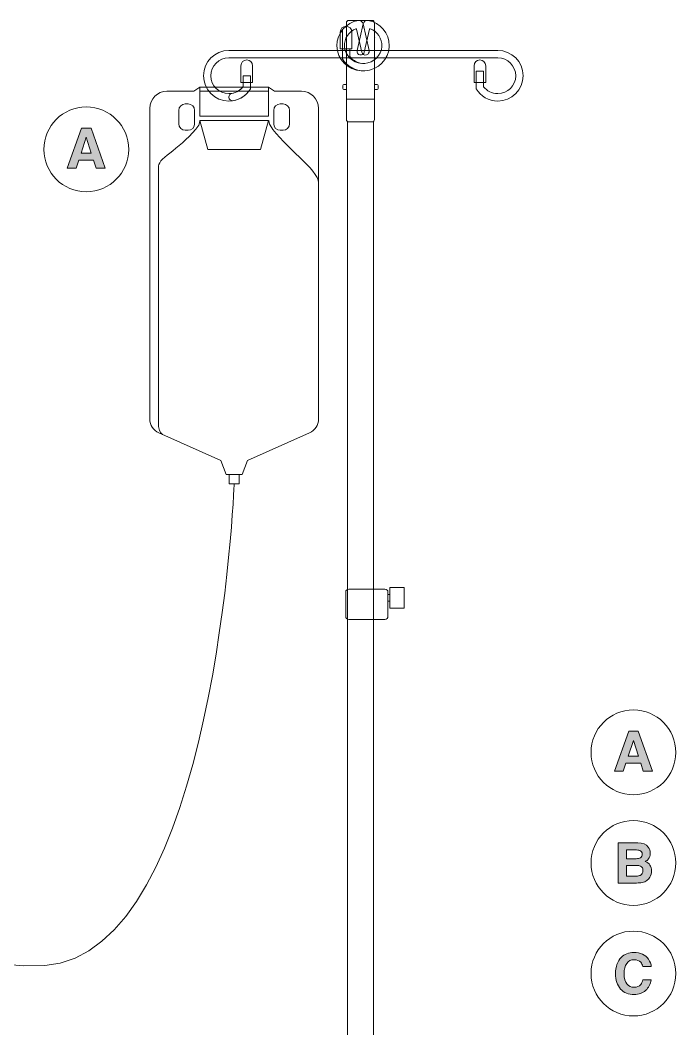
# Model space of a CAD drawing. Header units: centimetres. Extents: x 8.4 to 40.7, y 0 to 15.7.
# Drawn here: x 35.09 to 40.33, y 7.63 to 15.7 of the extents above; entities that cross this region are included whole.
import ezdxf

# ---------------------------------------------------------------- set-up
doc = ezdxf.new("R2010")
doc.units = ezdxf.units.CM
doc.header["$MEASUREMENT"] = 0
for name, color, linetype, lineweight in [('DIAGRAM', 7, 'Continuous', 0), ('labels', 7, 'Continuous', 0), ('tubing', 7, 'Continuous', 0)]:
    doc.layers.add(name, color=color, linetype=linetype, lineweight=lineweight)

msp = doc.modelspace()

# ---------------------------------------------------------------- hatches: boundary and pattern name
at = {"layer": 'labels', "true_color": 0x1e2f5e, "transparency": 33554687}
h = msp.add_hatch(color=169, dxfattribs=at)
h.dxf.hatch_style = 2
edge = h.paths.add_edge_path()
edge.add_spline(control_points=[(35.6546, 14.6342), (35.6546, 14.6342), (35.6146, 14.7605), (35.6146, 14.7605), (35.6146, 14.7605), (35.5732, 14.6342), (35.5732, 14.6342), (35.5732, 14.6342), (35.6546, 14.6342), (35.6546, 14.6342), (35.6546, 14.6342), (35.6546, 14.6342), (35.6546, 14.6342)], knot_values=[0, 0, 0, 0, 1, 1, 1, 2, 2, 2, 3, 3, 3, 4, 4, 4, 4], degree=3, periodic=0)
edge = h.paths.add_edge_path()
edge.add_spline(control_points=[(35.6734, 14.5789), (35.6734, 14.5789), (35.5551, 14.5789), (35.5551, 14.5789), (35.5551, 14.5789), (35.5329, 14.5129), (35.5329, 14.5129), (35.5329, 14.5129), (35.4628, 14.5129), (35.4628, 14.5129), (35.4628, 14.5129), (35.5773, 14.8339), (35.5773, 14.8339), (35.5773, 14.8339), (35.6531, 14.8339), (35.6531, 14.8339), (35.6531, 14.8339), (35.7668, 14.5129), (35.7668, 14.5129), (35.7668, 14.5129), (35.6941, 14.5129), (35.6941, 14.5129), (35.6941, 14.5129), (35.6734, 14.5789), (35.6734, 14.5789)], knot_values=[0, 0, 0, 0, 1, 1, 1, 2, 2, 2, 3, 3, 3, 4, 4, 4, 5, 5, 5, 6, 6, 6, 7, 7, 7, 8, 8, 8, 8], degree=3, periodic=0)
edge.add_line((35.6734, 14.5789), (35.6734, 14.5789))
h = msp.add_hatch(color=169, dxfattribs=at)
h.dxf.hatch_style = 2
edge = h.paths.add_edge_path()
edge.add_spline(control_points=[(40.0267, 9.8144), (40.0267, 9.8144), (39.9866, 9.9407), (39.9866, 9.9407), (39.9866, 9.9407), (39.9453, 9.8144), (39.9453, 9.8144), (39.9453, 9.8144), (40.0267, 9.8144), (40.0267, 9.8144), (40.0267, 9.8144), (40.0267, 9.8144), (40.0267, 9.8144)], knot_values=[0, 0, 0, 0, 1, 1, 1, 2, 2, 2, 3, 3, 3, 4, 4, 4, 4], degree=3, periodic=0)
edge = h.paths.add_edge_path()
edge.add_spline(control_points=[(40.0454, 9.759), (40.0454, 9.759), (39.9272, 9.759), (39.9272, 9.759), (39.9272, 9.759), (39.905, 9.6931), (39.905, 9.6931), (39.905, 9.6931), (39.8349, 9.6931), (39.8349, 9.6931), (39.8349, 9.6931), (39.9494, 10.014), (39.9494, 10.014), (39.9494, 10.014), (40.0252, 10.014), (40.0252, 10.014), (40.0252, 10.014), (40.1389, 9.6931), (40.1389, 9.6931), (40.1389, 9.6931), (40.0661, 9.6931), (40.0661, 9.6931), (40.0661, 9.6931), (40.0454, 9.759), (40.0454, 9.759)], knot_values=[0, 0, 0, 0, 1, 1, 1, 2, 2, 2, 3, 3, 3, 4, 4, 4, 5, 5, 5, 6, 6, 6, 7, 7, 7, 8, 8, 8, 8], degree=3, periodic=0)
edge.add_line((40.0454, 9.759), (40.0454, 9.759))
h = msp.add_hatch(color=169, dxfattribs=at)
h.dxf.hatch_style = 2
edge = h.paths.add_edge_path()
edge.add_spline(control_points=[(40.0103, 8.9416), (40.0103, 8.9416), (39.9304, 8.9416), (39.9304, 8.9416), (39.9304, 8.9416), (39.9304, 8.856), (39.9304, 8.856), (39.9304, 8.856), (40.0092, 8.856), (40.0092, 8.856), (40.0233, 8.856), (40.0342, 8.8579), (40.0421, 8.8617), (40.0563, 8.8687), (40.0634, 8.882), (40.0634, 8.9018), (40.0634, 8.9184), (40.0565, 8.9299), (40.0427, 8.9362), (40.035, 8.9396), (40.0242, 8.9415), (40.0103, 8.9416), (40.0103, 8.9416), (40.0103, 8.9416), (40.0103, 8.9416)], knot_values=[0, 0, 0, 0, 1, 1, 1, 2, 2, 2, 3, 3, 3, 4, 4, 4, 5, 5, 5, 6, 6, 6, 7, 7, 7, 8, 8, 8, 8], degree=3, periodic=0)
edge = h.paths.add_edge_path()
edge.add_spline(control_points=[(40.0436, 9.0028), (40.0523, 9.008), (40.0567, 9.0174), (40.0567, 9.0309), (40.0567, 9.0458), (40.0509, 9.0557), (40.0392, 9.0605), (40.0292, 9.0638), (40.0165, 9.0655), (40.0009, 9.0655), (40.0009, 9.0655), (39.9304, 9.0655), (39.9304, 9.0655), (39.9304, 9.0655), (39.9304, 8.9947), (39.9304, 8.9947), (39.9304, 8.9947), (40.0092, 8.9947), (40.0092, 8.9947), (40.0233, 8.9947), (40.0347, 8.9974), (40.0436, 9.0028), (40.0436, 9.0028), (40.0436, 9.0028), (40.0436, 9.0028)], knot_values=[0, 0, 0, 0, 1, 1, 1, 2, 2, 2, 3, 3, 3, 4, 4, 4, 5, 5, 5, 6, 6, 6, 7, 7, 7, 8, 8, 8, 8], degree=3, periodic=0)
edge.add_line((40.0436, 9.0028), (40.0436, 9.0028))
edge = h.paths.add_edge_path()
edge.add_spline(control_points=[(40.0118, 8.8003), (40.0118, 8.8003), (39.8663, 8.8003), (39.8663, 8.8003), (39.8663, 8.8003), (39.8663, 9.1213), (39.8663, 9.1213), (39.8663, 9.1213), (40.0223, 9.1213), (40.0223, 9.1213), (40.0616, 9.1207), (40.0895, 9.1093), (40.1059, 9.0871), (40.1158, 9.0734), (40.1207, 9.0571), (40.1207, 9.0381), (40.1207, 9.0185), (40.1158, 9.0027), (40.1059, 8.9908), (40.1004, 8.9841), (40.0922, 8.978), (40.0815, 8.9725), (40.0979, 8.9666), (40.1103, 8.9571), (40.1186, 8.9442), (40.127, 8.9313), (40.1311, 8.9156), (40.1311, 8.8972), (40.1311, 8.8782), (40.1264, 8.8611), (40.1168, 8.846), (40.1107, 8.836), (40.1031, 8.8276), (40.0939, 8.8207), (40.0836, 8.8129), (40.0714, 8.8075), (40.0574, 8.8046), (40.0434, 8.8017), (40.0282, 8.8003), (40.0118, 8.8003)], knot_values=[0, 0, 0, 0, 1, 1, 1, 2, 2, 2, 3, 3, 3, 4, 4, 4, 5, 5, 5, 6, 6, 6, 7, 7, 7, 8, 8, 8, 9, 9, 9, 10, 10, 10, 11, 11, 11, 12, 12, 12, 13, 13, 13, 13], degree=3, periodic=0)
edge.add_line((40.0118, 8.8003), (40.0118, 8.8003))
h = msp.add_hatch(color=169, dxfattribs=at)
h.dxf.hatch_style = 2
edge = h.paths.add_edge_path()
edge.add_spline(control_points=[(40.0845, 7.9418), (40.0606, 7.9199), (40.0299, 7.9089), (39.9926, 7.9089), (39.9465, 7.9089), (39.9102, 7.9237), (39.8837, 7.9533), (39.8573, 7.9831), (39.8441, 8.0239), (39.8441, 8.0757), (39.8441, 8.1317), (39.8591, 8.1749), (39.8892, 8.2053), (39.9153, 8.2317), (39.9486, 8.2449), (39.9889, 8.2449), (40.0429, 8.2449), (40.0824, 8.2272), (40.1074, 8.1918), (40.1212, 8.1719), (40.1286, 8.1519), (40.1296, 8.1319), (40.1296, 8.1319), (40.0625, 8.1319), (40.0625, 8.1319), (40.0582, 8.1473), (40.0526, 8.1589), (40.0458, 8.1667), (40.0336, 8.1807), (40.0155, 8.1876), (39.9915, 8.1876), (39.9671, 8.1876), (39.9479, 8.1778), (39.9338, 8.1581), (39.9197, 8.1385), (39.9127, 8.1106), (39.9127, 8.0746), (39.9127, 8.0386), (39.9201, 8.0116), (39.935, 7.9937), (39.9499, 7.9758), (39.9688, 7.9668), (39.9918, 7.9668), (40.0153, 7.9668), (40.0332, 7.9745), (40.0455, 7.9899), (40.0524, 7.9982), (40.058, 8.0106), (40.0625, 8.0271), (40.0625, 8.0271), (40.1289, 8.0271), (40.1289, 8.0271), (40.1231, 7.9922), (40.1083, 7.9637), (40.0845, 7.9418)], knot_values=[0, 0, 0, 0, 1, 1, 1, 2, 2, 2, 3, 3, 3, 4, 4, 4, 5, 5, 5, 6, 6, 6, 7, 7, 7, 8, 8, 8, 9, 9, 9, 10, 10, 10, 11, 11, 11, 12, 12, 12, 13, 13, 13, 14, 14, 14, 15, 15, 15, 16, 16, 16, 17, 17, 17, 18, 18, 18, 18], degree=3, periodic=0)

# ---------------------------------------------------------------- linework, layer by layer
at = {"layer": 'DIAGRAM', "color": 250, "lineweight": 13, "true_color": 0x231f20}
for p, q in [((37.9929, 15.6229), (37.9929, 15.6229)), ((37.9244, 15.555), (37.9244, 15.555)), ((37.9339, 15.4072), (37.9339, 15.4072)), ((37.9929, 15.3891), (37.9929, 15.3891)), ((37.9177, 15.0652), (37.693, 15.0652))]:
    msp.add_line(p, q, dxfattribs=at)
for points in [[(37.0704, 14.9296), (36.5226, 14.9296), (36.5226, 15.1614), (37.0704, 15.1614)], [(37.0072, 14.6645), (36.5858, 14.6645), (36.5226, 14.8962), (37.0704, 14.8962)], [(37.9099, 14.8842), (37.7009, 14.8842), (37.7009, 2.8408), (37.9099, 2.8408)], [(36.8375, 11.9907), (36.7554, 11.9907), (36.7554, 12.0666), (36.8375, 12.0666)], [(38.1536, 10.9965), (38.0417, 10.9965), (38.0417, 11.1637), (38.1536, 11.1637)], [(38.0417, 11.053), (38.0255, 11.053), (38.0255, 11.1071), (38.0417, 11.1071)]]:
    msp.add_lwpolyline(points, close=True, dxfattribs=at)
for points, knots in [([(37.8136, 15.2921), (37.7063, 15.2955), (37.6195, 15.3839), (37.6179, 15.4913), (37.6164, 15.5934), (37.6906, 15.6786), (37.7881, 15.6941), (37.8054, 15.6968), (37.8228, 15.6846), (37.8267, 15.6675), (37.8267, 15.6675), (37.8748, 15.4541), (37.8748, 15.4541), (37.8784, 15.4382), (37.8684, 15.4224), (37.8526, 15.4188), (37.8526, 15.4188), (37.8526, 15.4188), (37.8526, 15.4188), (37.8367, 15.4151), (37.8208, 15.425), (37.8171, 15.441), (37.8171, 15.441), (37.7748, 15.6252), (37.7748, 15.6252), (37.7742, 15.6277), (37.7716, 15.6292), (37.7692, 15.6283), (37.7129, 15.6069), (37.6737, 15.5511), (37.6771, 15.4866), (37.6808, 15.416), (37.7437, 15.3539), (37.8144, 15.3512)], [0, 0, 0, 0, 1, 1, 1, 2, 2, 2, 3, 3, 3, 4, 4, 4, 5, 5, 5, 6, 6, 6, 7, 7, 7, 8, 8, 8, 9, 9, 9, 10, 10, 10, 11, 11, 11, 11]), ([(37.6903, 15.648), (37.6903, 15.648), (37.6903, 15.648), (37.6903, 15.648), (37.6647, 15.648), (37.6439, 15.6272), (37.6439, 15.6016), (37.6439, 15.6016), (37.6439, 15.4677), (37.6439, 15.4677), (37.6439, 15.4677), (37.7366, 15.4677), (37.7366, 15.4677), (37.7366, 15.4677), (37.7366, 15.6016), (37.7366, 15.6016), (37.7366, 15.6272), (37.7159, 15.648), (37.6903, 15.648)], [0, 0, 0, 0, 1, 1, 1, 2, 2, 2, 3, 3, 3, 4, 4, 4, 5, 5, 5, 6, 6, 6, 6]), ([(37.6608, 15.623), (37.6608, 15.623), (37.6608, 15.3891), (37.6608, 15.3891), (37.6608, 15.3891), (37.6608, 15.3891), (37.6608, 15.3891), (37.6608, 15.3891), (37.6608, 15.3891), (37.6608, 15.3891), (37.6973, 15.3292), (37.7642, 15.2898), (37.84, 15.2922), (37.9473, 15.2956), (38.0342, 15.384), (38.0358, 15.4913), (38.0373, 15.5935), (37.963, 15.6786), (37.8656, 15.6941), (37.8482, 15.6969), (37.8308, 15.6847), (37.827, 15.6676), (37.827, 15.6676), (37.7789, 15.4541), (37.7789, 15.4541), (37.7753, 15.4382), (37.7852, 15.4225), (37.8011, 15.4188), (37.8011, 15.4188), (37.8011, 15.4188), (37.8011, 15.4188), (37.817, 15.4152), (37.8329, 15.4251), (37.8365, 15.441), (37.8365, 15.441), (37.8789, 15.6252), (37.8789, 15.6252), (37.8795, 15.6277), (37.8821, 15.6292), (37.8845, 15.6283), (37.9407, 15.6069), (37.98, 15.5511), (37.9766, 15.4867), (37.9729, 15.4161), (37.9099, 15.354), (37.8393, 15.3512), (37.7906, 15.3493), (37.747, 15.3717), (37.7197, 15.4073), (37.7197, 15.4073), (37.7198, 15.4073), (37.7198, 15.4073), (37.7198, 15.4073), (37.7198, 15.4073), (37.7198, 15.4073), (37.7198, 15.4073), (37.7198, 15.4677), (37.7198, 15.4677)], [0, 0, 0, 0, 1, 1, 1, 2, 2, 2, 3, 3, 3, 4, 4, 4, 5, 5, 5, 6, 6, 6, 7, 7, 7, 8, 8, 8, 9, 9, 9, 10, 10, 10, 11, 11, 11, 12, 12, 12, 13, 13, 13, 14, 14, 14, 15, 15, 15, 16, 16, 16, 17, 17, 17, 18, 18, 18, 19, 19, 19, 19]), ([(37.9, 14.8842), (37.9, 14.8842), (37.7108, 14.8842), (37.7108, 14.8842), (37.701, 14.8842), (37.693, 14.8921), (37.693, 14.9019), (37.693, 14.9019), (37.693, 15.6768), (37.693, 15.6768), (37.693, 15.6866), (37.701, 15.6945), (37.7108, 15.6945), (37.7108, 15.6945), (37.9, 15.6945), (37.9, 15.6945), (37.9098, 15.6945), (37.9177, 15.6866), (37.9177, 15.6768), (37.9177, 15.6768), (37.9177, 14.9019), (37.9177, 14.9019), (37.9177, 14.8921), (37.9098, 14.8842), (37.9, 14.8842)], [0, 0, 0, 0, 1, 1, 1, 2, 2, 2, 3, 3, 3, 4, 4, 4, 5, 5, 5, 6, 6, 6, 7, 7, 7, 8, 8, 8, 8]), ([(38.7305, 15.147), (38.7661, 15.0891), (38.83, 15.0505), (38.903, 15.0505), (39.0147, 15.0505), (39.1053, 15.141), (39.1053, 15.2528), (39.1053, 15.3645), (39.0147, 15.455), (38.903, 15.455), (38.903, 15.455), (36.7538, 15.455), (36.7538, 15.455), (36.6421, 15.455), (36.5515, 15.3645), (36.5515, 15.2528), (36.5515, 15.141), (36.6421, 15.0505), (36.7538, 15.0505), (36.827, 15.0505), (36.8911, 15.0893), (36.9266, 15.1475), (36.9266, 15.1475), (36.9266, 15.1475), (36.9266, 15.1475), (36.9266, 15.1475), (36.9266, 15.2528), (36.9266, 15.2528), (36.9266, 15.2528), (36.8676, 15.2528), (36.8676, 15.2528), (36.8676, 15.2528), (36.8676, 15.1657), (36.8676, 15.1657), (36.8676, 15.1657), (36.8676, 15.1657), (36.8676, 15.1657), (36.8414, 15.1315), (36.8002, 15.1095), (36.7538, 15.1095), (36.6747, 15.1095), (36.6105, 15.1736), (36.6105, 15.2528), (36.6105, 15.3319), (36.6747, 15.396), (36.7538, 15.396), (36.7538, 15.396), (38.903, 15.396), (38.903, 15.396), (38.9821, 15.396), (39.0463, 15.3319), (39.0463, 15.2528), (39.0463, 15.1736), (38.9821, 15.1095), (38.903, 15.1095), (38.8568, 15.1095), (38.8157, 15.1313), (38.7895, 15.1653), (38.7895, 15.1653), (38.7895, 15.1653), (38.7895, 15.1653), (38.7895, 15.1653), (38.7895, 15.289), (38.7895, 15.289), (38.7895, 15.289), (38.7305, 15.289), (38.7305, 15.289), (38.7305, 15.289), (38.7305, 15.147), (38.7305, 15.147), (38.7305, 15.147), (38.7305, 15.147), (38.7305, 15.147)], [0, 0, 0, 0, 1, 1, 1, 2, 2, 2, 3, 3, 3, 4, 4, 4, 5, 5, 5, 6, 6, 6, 7, 7, 7, 8, 8, 8, 9, 9, 9, 10, 10, 10, 11, 11, 11, 12, 12, 12, 13, 13, 13, 14, 14, 14, 15, 15, 15, 16, 16, 16, 17, 17, 17, 18, 18, 18, 19, 19, 19, 20, 20, 20, 21, 21, 21, 22, 22, 22, 23, 23, 23, 24, 24, 24, 24]), ([(36.8971, 15.3795), (36.8971, 15.3795), (36.8971, 15.3795), (36.8971, 15.3795), (36.8715, 15.3795), (36.8507, 15.3587), (36.8507, 15.3331), (36.8507, 15.3331), (36.8507, 15.1992), (36.8507, 15.1992), (36.8507, 15.1992), (36.9434, 15.1992), (36.9434, 15.1992), (36.9434, 15.1992), (36.9434, 15.3331), (36.9434, 15.3331), (36.9434, 15.3587), (36.9227, 15.3795), (36.8971, 15.3795)], [0, 0, 0, 0, 1, 1, 1, 2, 2, 2, 3, 3, 3, 4, 4, 4, 5, 5, 5, 6, 6, 6, 6]), ([(36.8971, 15.3795), (36.8971, 15.3795), (36.8971, 15.3795), (36.8971, 15.3795), (36.8715, 15.3795), (36.8507, 15.3587), (36.8507, 15.3331), (36.8507, 15.3331), (36.8507, 15.1992), (36.8507, 15.1992), (36.8507, 15.1992), (36.9434, 15.1992), (36.9434, 15.1992), (36.9434, 15.1992), (36.9434, 15.3331), (36.9434, 15.3331), (36.9434, 15.3587), (36.9227, 15.3795), (36.8971, 15.3795)], [0, 0, 0, 0, 1, 1, 1, 2, 2, 2, 3, 3, 3, 4, 4, 4, 5, 5, 5, 6, 6, 6, 6]), ([(38.76, 15.3795), (38.76, 15.3795), (38.76, 15.3795), (38.76, 15.3795), (38.7344, 15.3795), (38.7137, 15.3587), (38.7137, 15.3331), (38.7137, 15.3331), (38.7137, 15.1992), (38.7137, 15.1992), (38.7137, 15.1992), (38.8064, 15.1992), (38.8064, 15.1992), (38.8064, 15.1992), (38.8064, 15.3331), (38.8064, 15.3331), (38.8064, 15.3587), (38.7856, 15.3795), (38.76, 15.3795)], [0, 0, 0, 0, 1, 1, 1, 2, 2, 2, 3, 3, 3, 4, 4, 4, 5, 5, 5, 6, 6, 6, 6]), ([(36.9266, 15.2528), (36.9266, 15.2528), (36.8676, 15.2528), (36.8676, 15.2528), (36.8676, 15.2528), (36.8676, 15.1657), (36.8676, 15.1657), (36.8461, 15.1376), (36.8144, 15.1177), (36.7781, 15.1115), (36.7642, 15.1092), (36.7538, 15.0974), (36.7538, 15.0832), (36.7538, 15.0832), (36.7538, 15.0815), (36.7538, 15.0815), (36.7538, 15.0638), (36.7696, 15.0503), (36.7871, 15.0532), (36.8461, 15.063), (36.8966, 15.0983), (36.9266, 15.1475), (36.9266, 15.1475), (36.9266, 15.2528), (36.9266, 15.2528)], [0, 0, 0, 0, 1, 1, 1, 2, 2, 2, 3, 3, 3, 4, 4, 4, 5, 5, 5, 6, 6, 6, 7, 7, 7, 8, 8, 8, 8]), ([(37.3339, 15.1284), (37.3339, 15.1284), (37.1177, 15.1284), (37.1177, 15.1284), (37.1177, 15.1284), (37.0704, 15.1614), (37.0704, 15.1614), (37.0704, 15.1614), (37.0704, 15.1284), (37.0704, 15.1284), (37.0704, 15.1284), (36.5226, 15.1284), (36.5226, 15.1284), (36.5226, 15.1284), (36.5226, 15.1614), (36.5226, 15.1614), (36.5226, 15.1614), (36.4753, 15.1284), (36.4753, 15.1284), (36.4753, 15.1284), (36.259, 15.1284), (36.259, 15.1284), (36.1835, 15.1284), (36.1222, 15.0672), (36.1222, 14.9916), (36.1222, 14.9916), (36.1222, 12.5093), (36.1222, 12.5093), (36.1222, 12.4613), (36.1505, 12.4179), (36.1944, 12.3984), (36.1944, 12.3984), (36.6903, 12.1786), (36.6903, 12.1786), (36.6903, 12.1786), (36.7333, 12.0666), (36.7333, 12.0666), (36.7333, 12.0666), (36.861, 12.0666), (36.861, 12.0666), (36.861, 12.0666), (36.9026, 12.1786), (36.9026, 12.1786), (36.9026, 12.1786), (37.3986, 12.3984), (37.3986, 12.3984), (37.4424, 12.4179), (37.4707, 12.4613), (37.4707, 12.5093), (37.4707, 12.5093), (37.4707, 14.9916), (37.4707, 14.9916), (37.4707, 15.0672), (37.4095, 15.1284), (37.3339, 15.1284)], [0, 0, 0, 0, 1, 1, 1, 2, 2, 2, 3, 3, 3, 4, 4, 4, 5, 5, 5, 6, 6, 6, 7, 7, 7, 8, 8, 8, 9, 9, 9, 10, 10, 10, 11, 11, 11, 12, 12, 12, 13, 13, 13, 14, 14, 14, 15, 15, 15, 16, 16, 16, 17, 17, 17, 18, 18, 18, 18]), ([(37.693, 15.1439), (37.693, 15.1439), (37.6722, 15.1439), (37.6722, 15.1439), (37.6682, 15.1439), (37.6649, 15.1471), (37.6649, 15.1512), (37.6649, 15.1512), (37.6649, 15.1747), (37.6649, 15.1747), (37.6649, 15.1787), (37.6682, 15.182), (37.6722, 15.182), (37.6722, 15.182), (37.693, 15.182), (37.693, 15.182), (37.693, 15.182), (37.693, 15.1439), (37.693, 15.1439)], [0, 0, 0, 0, 1, 1, 1, 2, 2, 2, 3, 3, 3, 4, 4, 4, 5, 5, 5, 6, 6, 6, 6]), ([(37.9386, 15.1439), (37.9386, 15.1439), (37.9177, 15.1439), (37.9177, 15.1439), (37.9177, 15.1439), (37.9177, 15.182), (37.9177, 15.182), (37.9177, 15.182), (37.9386, 15.182), (37.9386, 15.182), (37.9426, 15.182), (37.9459, 15.1787), (37.9459, 15.1747), (37.9459, 15.1747), (37.9459, 15.1512), (37.9459, 15.1512), (37.9459, 15.1471), (37.9426, 15.1439), (37.9386, 15.1439)], [0, 0, 0, 0, 1, 1, 1, 2, 2, 2, 3, 3, 3, 4, 4, 4, 5, 5, 5, 6, 6, 6, 6]), ([(36.4285, 14.8167), (36.4285, 14.8167), (36.406, 14.8167), (36.406, 14.8167), (36.3773, 14.8167), (36.354, 14.84), (36.354, 14.8687), (36.354, 14.8687), (36.354, 14.9754), (36.354, 14.9754), (36.354, 15.0041), (36.3773, 15.0274), (36.406, 15.0274), (36.406, 15.0274), (36.4285, 15.0274), (36.4285, 15.0274), (36.4572, 15.0274), (36.4804, 15.0041), (36.4804, 14.9754), (36.4804, 14.9754), (36.4804, 14.8687), (36.4804, 14.8687), (36.4804, 14.84), (36.4572, 14.8167), (36.4285, 14.8167)], [0, 0, 0, 0, 1, 1, 1, 2, 2, 2, 3, 3, 3, 4, 4, 4, 5, 5, 5, 6, 6, 6, 7, 7, 7, 8, 8, 8, 8]), ([(37.187, 14.8167), (37.187, 14.8167), (37.1645, 14.8167), (37.1645, 14.8167), (37.1358, 14.8167), (37.1125, 14.84), (37.1125, 14.8687), (37.1125, 14.8687), (37.1125, 14.9754), (37.1125, 14.9754), (37.1125, 15.0041), (37.1358, 15.0274), (37.1645, 15.0274), (37.1645, 15.0274), (37.187, 15.0274), (37.187, 15.0274), (37.2157, 15.0274), (37.2389, 15.0041), (37.2389, 14.9754), (37.2389, 14.9754), (37.2389, 14.8687), (37.2389, 14.8687), (37.2389, 14.84), (37.2157, 14.8167), (37.187, 14.8167)], [0, 0, 0, 0, 1, 1, 1, 2, 2, 2, 3, 3, 3, 4, 4, 4, 5, 5, 5, 6, 6, 6, 7, 7, 7, 8, 8, 8, 8]), ([(36.5226, 14.8962), (36.5226, 14.8962), (36.5197, 14.865), (36.5138, 14.8568), (36.3868, 14.683), (36.1927, 14.5971), (36.1927, 14.5321), (36.1927, 14.4518), (36.1927, 12.4502), (36.1927, 12.4502), (36.1944, 12.3984), (36.2285, 12.3833), (36.2285, 12.3833)], [0, 0, 0, 0, 1, 1, 1, 2, 2, 2, 3, 3, 3, 4, 4, 4, 4]), ([(37.074, 14.8962), (37.074, 14.8962), (37.0773, 14.8653), (37.0828, 14.8568), (37.1946, 14.683), (37.4707, 14.5035), (37.4707, 14.3974)], [0, 0, 0, 0, 1, 1, 1, 2, 2, 2, 2]), ([(38.0011, 10.9064), (38.0011, 10.9064), (37.7123, 10.9064), (37.7123, 10.9064), (37.6988, 10.9064), (37.6879, 10.9173), (37.6879, 10.9308), (37.6879, 10.9308), (37.6879, 11.1251), (37.6879, 11.1251), (37.6879, 11.1386), (37.6988, 11.1495), (37.7123, 11.1495), (37.7123, 11.1495), (38.0011, 11.1495), (38.0011, 11.1495), (38.0145, 11.1495), (38.0255, 11.1386), (38.0255, 11.1251), (38.0255, 11.1251), (38.0255, 10.9308), (38.0255, 10.9308), (38.0255, 10.9173), (38.0145, 10.9064), (38.0011, 10.9064)], [0, 0, 0, 0, 1, 1, 1, 2, 2, 2, 3, 3, 3, 4, 4, 4, 5, 5, 5, 6, 6, 6, 7, 7, 7, 8, 8, 8, 8])]:
    msp.add_open_spline(points, degree=3, knots=knots, dxfattribs=at)
at = {"layer": 'labels', "color": 18, "lineweight": 0, "true_color": 0x000000}
for points in [[(35.6734, 14.5789), (35.5551, 14.5789), (35.5329, 14.5129), (35.4628, 14.5129), (35.5773, 14.8339), (35.6531, 14.8339), (35.7668, 14.5129), (35.6941, 14.5129)], [(35.6734, 14.5789), (35.5551, 14.5789), (35.5329, 14.5129), (35.4628, 14.5129), (35.5773, 14.8339), (35.6531, 14.8339), (35.7668, 14.5129), (35.6941, 14.5129)], [(35.6546, 14.6342), (35.6146, 14.7605), (35.5732, 14.6342)], [(35.6546, 14.6342), (35.6146, 14.7605), (35.5732, 14.6342)], [(40.0454, 9.759), (39.9272, 9.759), (39.905, 9.6931), (39.8349, 9.6931), (39.9494, 10.014), (40.0252, 10.014), (40.1389, 9.6931), (40.0661, 9.6931)], [(40.0454, 9.759), (39.9272, 9.759), (39.905, 9.6931), (39.8349, 9.6931), (39.9494, 10.014), (40.0252, 10.014), (40.1389, 9.6931), (40.0661, 9.6931)], [(40.0267, 9.8144), (39.9866, 9.9407), (39.9453, 9.8144)], [(40.0267, 9.8144), (39.9866, 9.9407), (39.9453, 9.8144)]]:
    msp.add_lwpolyline(points, close=True, dxfattribs=at)
at = {"layer": 'labels', "color": 169, "lineweight": 13, "true_color": 0x1e2f5e}
for centre in [(35.6148, 14.6645), (39.9869, 9.8446), (39.9869, 8.9608), (39.9869, 8.0769)]:
    msp.add_circle(centre, 0.3389, dxfattribs=at)
at = {"layer": 'labels'}
for points, knots in [([(35.6734, 14.5789), (35.6734, 14.5789), (35.5551, 14.5789), (35.5551, 14.5789), (35.5551, 14.5789), (35.5329, 14.5129), (35.5329, 14.5129), (35.5329, 14.5129), (35.4628, 14.5129), (35.4628, 14.5129), (35.4628, 14.5129), (35.5773, 14.8339), (35.5773, 14.8339), (35.5773, 14.8339), (35.6531, 14.8339), (35.6531, 14.8339), (35.6531, 14.8339), (35.7668, 14.5129), (35.7668, 14.5129), (35.7668, 14.5129), (35.6941, 14.5129), (35.6941, 14.5129), (35.6941, 14.5129), (35.6734, 14.5789), (35.6734, 14.5789)], [0, 0, 0, 0, 1, 1, 1, 2, 2, 2, 3, 3, 3, 4, 4, 4, 5, 5, 5, 6, 6, 6, 7, 7, 7, 8, 8, 8, 8]), ([(35.6546, 14.6342), (35.6546, 14.6342), (35.6146, 14.7605), (35.6146, 14.7605), (35.6146, 14.7605), (35.5732, 14.6342), (35.5732, 14.6342), (35.5732, 14.6342), (35.6546, 14.6342), (35.6546, 14.6342), (35.6546, 14.6342), (35.6546, 14.6342), (35.6546, 14.6342)], [0, 0, 0, 0, 1, 1, 1, 2, 2, 2, 3, 3, 3, 4, 4, 4, 4]), ([(40.0454, 9.759), (40.0454, 9.759), (39.9272, 9.759), (39.9272, 9.759), (39.9272, 9.759), (39.905, 9.6931), (39.905, 9.6931), (39.905, 9.6931), (39.8349, 9.6931), (39.8349, 9.6931), (39.8349, 9.6931), (39.9494, 10.014), (39.9494, 10.014), (39.9494, 10.014), (40.0252, 10.014), (40.0252, 10.014), (40.0252, 10.014), (40.1389, 9.6931), (40.1389, 9.6931), (40.1389, 9.6931), (40.0661, 9.6931), (40.0661, 9.6931), (40.0661, 9.6931), (40.0454, 9.759), (40.0454, 9.759)], [0, 0, 0, 0, 1, 1, 1, 2, 2, 2, 3, 3, 3, 4, 4, 4, 5, 5, 5, 6, 6, 6, 7, 7, 7, 8, 8, 8, 8]), ([(40.0267, 9.8144), (40.0267, 9.8144), (39.9866, 9.9407), (39.9866, 9.9407), (39.9866, 9.9407), (39.9453, 9.8144), (39.9453, 9.8144), (39.9453, 9.8144), (40.0267, 9.8144), (40.0267, 9.8144), (40.0267, 9.8144), (40.0267, 9.8144), (40.0267, 9.8144)], [0, 0, 0, 0, 1, 1, 1, 2, 2, 2, 3, 3, 3, 4, 4, 4, 4]), ([(40.0118, 8.8003), (40.0118, 8.8003), (39.8663, 8.8003), (39.8663, 8.8003), (39.8663, 8.8003), (39.8663, 9.1213), (39.8663, 9.1213), (39.8663, 9.1213), (40.0223, 9.1213), (40.0223, 9.1213), (40.0616, 9.1207), (40.0895, 9.1093), (40.1059, 9.0871), (40.1158, 9.0734), (40.1207, 9.0571), (40.1207, 9.0381), (40.1207, 9.0185), (40.1158, 9.0027), (40.1059, 8.9908), (40.1004, 8.9841), (40.0922, 8.978), (40.0815, 8.9725), (40.0979, 8.9666), (40.1103, 8.9571), (40.1186, 8.9442), (40.127, 8.9313), (40.1311, 8.9156), (40.1311, 8.8972), (40.1311, 8.8782), (40.1264, 8.8611), (40.1168, 8.846), (40.1107, 8.836), (40.1031, 8.8276), (40.0939, 8.8207), (40.0836, 8.8129), (40.0714, 8.8075), (40.0574, 8.8046), (40.0434, 8.8017), (40.0282, 8.8003), (40.0118, 8.8003)], [0, 0, 0, 0, 1, 1, 1, 2, 2, 2, 3, 3, 3, 4, 4, 4, 5, 5, 5, 6, 6, 6, 7, 7, 7, 8, 8, 8, 9, 9, 9, 10, 10, 10, 11, 11, 11, 12, 12, 12, 13, 13, 13, 13]), ([(40.0436, 9.0028), (40.0523, 9.008), (40.0567, 9.0174), (40.0567, 9.0309), (40.0567, 9.0458), (40.0509, 9.0557), (40.0392, 9.0605), (40.0292, 9.0638), (40.0165, 9.0655), (40.0009, 9.0655), (40.0009, 9.0655), (39.9304, 9.0655), (39.9304, 9.0655), (39.9304, 9.0655), (39.9304, 8.9947), (39.9304, 8.9947), (39.9304, 8.9947), (40.0092, 8.9947), (40.0092, 8.9947), (40.0233, 8.9947), (40.0347, 8.9974), (40.0436, 9.0028), (40.0436, 9.0028), (40.0436, 9.0028), (40.0436, 9.0028)], [0, 0, 0, 0, 1, 1, 1, 2, 2, 2, 3, 3, 3, 4, 4, 4, 5, 5, 5, 6, 6, 6, 7, 7, 7, 8, 8, 8, 8]), ([(40.0103, 8.9416), (40.0103, 8.9416), (39.9304, 8.9416), (39.9304, 8.9416), (39.9304, 8.9416), (39.9304, 8.856), (39.9304, 8.856), (39.9304, 8.856), (40.0092, 8.856), (40.0092, 8.856), (40.0233, 8.856), (40.0342, 8.8579), (40.0421, 8.8617), (40.0563, 8.8687), (40.0634, 8.882), (40.0634, 8.9018), (40.0634, 8.9184), (40.0565, 8.9299), (40.0427, 8.9362), (40.035, 8.9396), (40.0242, 8.9415), (40.0103, 8.9416), (40.0103, 8.9416), (40.0103, 8.9416), (40.0103, 8.9416)], [0, 0, 0, 0, 1, 1, 1, 2, 2, 2, 3, 3, 3, 4, 4, 4, 5, 5, 5, 6, 6, 6, 7, 7, 7, 8, 8, 8, 8]), ([(40.0845, 7.9418), (40.0606, 7.9199), (40.0299, 7.9089), (39.9926, 7.9089), (39.9465, 7.9089), (39.9102, 7.9237), (39.8837, 7.9533), (39.8573, 7.9831), (39.8441, 8.0239), (39.8441, 8.0757), (39.8441, 8.1317), (39.8591, 8.1749), (39.8892, 8.2053), (39.9153, 8.2317), (39.9486, 8.2449), (39.9889, 8.2449), (40.0429, 8.2449), (40.0824, 8.2272), (40.1074, 8.1918), (40.1212, 8.1719), (40.1286, 8.1519), (40.1296, 8.1319), (40.1296, 8.1319), (40.0625, 8.1319), (40.0625, 8.1319), (40.0582, 8.1473), (40.0526, 8.1589), (40.0458, 8.1667), (40.0336, 8.1807), (40.0155, 8.1876), (39.9915, 8.1876), (39.9671, 8.1876), (39.9479, 8.1778), (39.9338, 8.1581), (39.9197, 8.1385), (39.9127, 8.1106), (39.9127, 8.0746), (39.9127, 8.0386), (39.9201, 8.0116), (39.935, 7.9937), (39.9499, 7.9758), (39.9688, 7.9668), (39.9918, 7.9668), (40.0153, 7.9668), (40.0332, 7.9745), (40.0455, 7.9899), (40.0524, 7.9982), (40.058, 8.0106), (40.0625, 8.0271), (40.0625, 8.0271), (40.1289, 8.0271), (40.1289, 8.0271), (40.1231, 7.9922), (40.1083, 7.9637), (40.0845, 7.9418)], [0, 0, 0, 0, 1, 1, 1, 2, 2, 2, 3, 3, 3, 4, 4, 4, 5, 5, 5, 6, 6, 6, 7, 7, 7, 8, 8, 8, 9, 9, 9, 10, 10, 10, 11, 11, 11, 12, 12, 12, 13, 13, 13, 14, 14, 14, 15, 15, 15, 16, 16, 16, 17, 17, 17, 18, 18, 18, 18])]:
    msp.add_open_spline(points, degree=3, knots=knots, dxfattribs=at)
at = {"layer": 'labels', "color": 18, "lineweight": 0, "true_color": 0x000000}
for points, knots in [([(40.0118, 8.8003), (40.0118, 8.8003), (39.8663, 8.8003), (39.8663, 8.8003), (39.8663, 8.8003), (39.8663, 9.1213), (39.8663, 9.1213), (39.8663, 9.1213), (40.0223, 9.1213), (40.0223, 9.1213), (40.0616, 9.1207), (40.0895, 9.1093), (40.1059, 9.0871), (40.1158, 9.0734), (40.1207, 9.0571), (40.1207, 9.0381), (40.1207, 9.0185), (40.1158, 9.0027), (40.1059, 8.9908), (40.1004, 8.9841), (40.0922, 8.978), (40.0815, 8.9725), (40.0979, 8.9666), (40.1103, 8.9571), (40.1186, 8.9442), (40.127, 8.9313), (40.1311, 8.9156), (40.1311, 8.8972), (40.1311, 8.8782), (40.1264, 8.8611), (40.1168, 8.846), (40.1107, 8.836), (40.1031, 8.8276), (40.0939, 8.8207), (40.0836, 8.8129), (40.0714, 8.8075), (40.0574, 8.8046), (40.0434, 8.8017), (40.0282, 8.8003), (40.0118, 8.8003)], [0, 0, 0, 0, 1, 1, 1, 2, 2, 2, 3, 3, 3, 4, 4, 4, 5, 5, 5, 6, 6, 6, 7, 7, 7, 8, 8, 8, 9, 9, 9, 10, 10, 10, 11, 11, 11, 12, 12, 12, 13, 13, 13, 13]), ([(40.0118, 8.8003), (40.0118, 8.8003), (39.8663, 8.8003), (39.8663, 8.8003), (39.8663, 8.8003), (39.8663, 9.1213), (39.8663, 9.1213), (39.8663, 9.1213), (40.0223, 9.1213), (40.0223, 9.1213), (40.0616, 9.1207), (40.0895, 9.1093), (40.1059, 9.0871), (40.1158, 9.0734), (40.1207, 9.0571), (40.1207, 9.0381), (40.1207, 9.0185), (40.1158, 9.0027), (40.1059, 8.9908), (40.1004, 8.9841), (40.0922, 8.978), (40.0815, 8.9725), (40.0979, 8.9666), (40.1103, 8.9571), (40.1186, 8.9442), (40.127, 8.9313), (40.1311, 8.9156), (40.1311, 8.8972), (40.1311, 8.8782), (40.1264, 8.8611), (40.1168, 8.846), (40.1107, 8.836), (40.1031, 8.8276), (40.0939, 8.8207), (40.0836, 8.8129), (40.0714, 8.8075), (40.0574, 8.8046), (40.0434, 8.8017), (40.0282, 8.8003), (40.0118, 8.8003)], [0, 0, 0, 0, 1, 1, 1, 2, 2, 2, 3, 3, 3, 4, 4, 4, 5, 5, 5, 6, 6, 6, 7, 7, 7, 8, 8, 8, 9, 9, 9, 10, 10, 10, 11, 11, 11, 12, 12, 12, 13, 13, 13, 13]), ([(40.0436, 9.0028), (40.0523, 9.008), (40.0567, 9.0174), (40.0567, 9.0309), (40.0567, 9.0458), (40.0509, 9.0557), (40.0392, 9.0605), (40.0292, 9.0638), (40.0165, 9.0655), (40.0009, 9.0655), (40.0009, 9.0655), (39.9304, 9.0655), (39.9304, 9.0655), (39.9304, 9.0655), (39.9304, 8.9947), (39.9304, 8.9947), (39.9304, 8.9947), (40.0092, 8.9947), (40.0092, 8.9947), (40.0233, 8.9947), (40.0347, 8.9974), (40.0436, 9.0028)], [0, 0, 0, 0, 1, 1, 1, 2, 2, 2, 3, 3, 3, 4, 4, 4, 5, 5, 5, 6, 6, 6, 7, 7, 7, 7]), ([(40.0436, 9.0028), (40.0523, 9.008), (40.0567, 9.0174), (40.0567, 9.0309), (40.0567, 9.0458), (40.0509, 9.0557), (40.0392, 9.0605), (40.0292, 9.0638), (40.0165, 9.0655), (40.0009, 9.0655), (40.0009, 9.0655), (39.9304, 9.0655), (39.9304, 9.0655), (39.9304, 9.0655), (39.9304, 8.9947), (39.9304, 8.9947), (39.9304, 8.9947), (40.0092, 8.9947), (40.0092, 8.9947), (40.0233, 8.9947), (40.0347, 8.9974), (40.0436, 9.0028)], [0, 0, 0, 0, 1, 1, 1, 2, 2, 2, 3, 3, 3, 4, 4, 4, 5, 5, 5, 6, 6, 6, 7, 7, 7, 7]), ([(40.0103, 8.9416), (40.0103, 8.9416), (39.9304, 8.9416), (39.9304, 8.9416), (39.9304, 8.9416), (39.9304, 8.856), (39.9304, 8.856), (39.9304, 8.856), (40.0092, 8.856), (40.0092, 8.856), (40.0233, 8.856), (40.0342, 8.8579), (40.0421, 8.8617), (40.0563, 8.8687), (40.0634, 8.882), (40.0634, 8.9018), (40.0634, 8.9184), (40.0565, 8.9299), (40.0427, 8.9362), (40.035, 8.9396), (40.0242, 8.9415), (40.0103, 8.9416)], [0, 0, 0, 0, 1, 1, 1, 2, 2, 2, 3, 3, 3, 4, 4, 4, 5, 5, 5, 6, 6, 6, 7, 7, 7, 7]), ([(40.0103, 8.9416), (40.0103, 8.9416), (39.9304, 8.9416), (39.9304, 8.9416), (39.9304, 8.9416), (39.9304, 8.856), (39.9304, 8.856), (39.9304, 8.856), (40.0092, 8.856), (40.0092, 8.856), (40.0233, 8.856), (40.0342, 8.8579), (40.0421, 8.8617), (40.0563, 8.8687), (40.0634, 8.882), (40.0634, 8.9018), (40.0634, 8.9184), (40.0565, 8.9299), (40.0427, 8.9362), (40.035, 8.9396), (40.0242, 8.9415), (40.0103, 8.9416)], [0, 0, 0, 0, 1, 1, 1, 2, 2, 2, 3, 3, 3, 4, 4, 4, 5, 5, 5, 6, 6, 6, 7, 7, 7, 7]), ([(40.0845, 7.9418), (40.0606, 7.9199), (40.0299, 7.9089), (39.9926, 7.9089), (39.9465, 7.9089), (39.9102, 7.9237), (39.8837, 7.9533), (39.8573, 7.9831), (39.8441, 8.0239), (39.8441, 8.0757), (39.8441, 8.1317), (39.8591, 8.1749), (39.8892, 8.2053), (39.9153, 8.2317), (39.9486, 8.2449), (39.9889, 8.2449), (40.0429, 8.2449), (40.0824, 8.2272), (40.1074, 8.1918), (40.1212, 8.1719), (40.1286, 8.1519), (40.1296, 8.1319), (40.1296, 8.1319), (40.0625, 8.1319), (40.0625, 8.1319), (40.0582, 8.1473), (40.0526, 8.1589), (40.0458, 8.1667), (40.0336, 8.1807), (40.0155, 8.1876), (39.9915, 8.1876), (39.9671, 8.1876), (39.9479, 8.1778), (39.9338, 8.1581), (39.9197, 8.1385), (39.9127, 8.1106), (39.9127, 8.0746), (39.9127, 8.0386), (39.9201, 8.0116), (39.935, 7.9937), (39.9499, 7.9758), (39.9688, 7.9668), (39.9918, 7.9668), (40.0153, 7.9668), (40.0332, 7.9745), (40.0455, 7.9899), (40.0524, 7.9982), (40.058, 8.0106), (40.0625, 8.0271), (40.0625, 8.0271), (40.1289, 8.0271), (40.1289, 8.0271), (40.1231, 7.9922), (40.1083, 7.9637), (40.0845, 7.9418)], [0, 0, 0, 0, 1, 1, 1, 2, 2, 2, 3, 3, 3, 4, 4, 4, 5, 5, 5, 6, 6, 6, 7, 7, 7, 8, 8, 8, 9, 9, 9, 10, 10, 10, 11, 11, 11, 12, 12, 12, 13, 13, 13, 14, 14, 14, 15, 15, 15, 16, 16, 16, 17, 17, 17, 18, 18, 18, 18]), ([(40.0845, 7.9418), (40.0606, 7.9199), (40.0299, 7.9089), (39.9926, 7.9089), (39.9465, 7.9089), (39.9102, 7.9237), (39.8837, 7.9533), (39.8573, 7.9831), (39.8441, 8.0239), (39.8441, 8.0757), (39.8441, 8.1317), (39.8591, 8.1749), (39.8892, 8.2053), (39.9153, 8.2317), (39.9486, 8.2449), (39.9889, 8.2449), (40.0429, 8.2449), (40.0824, 8.2272), (40.1074, 8.1918), (40.1212, 8.1719), (40.1286, 8.1519), (40.1296, 8.1319), (40.1296, 8.1319), (40.0625, 8.1319), (40.0625, 8.1319), (40.0582, 8.1473), (40.0526, 8.1589), (40.0458, 8.1667), (40.0336, 8.1807), (40.0155, 8.1876), (39.9915, 8.1876), (39.9671, 8.1876), (39.9479, 8.1778), (39.9338, 8.1581), (39.9197, 8.1385), (39.9127, 8.1106), (39.9127, 8.0746), (39.9127, 8.0386), (39.9201, 8.0116), (39.935, 7.9937), (39.9499, 7.9758), (39.9688, 7.9668), (39.9918, 7.9668), (40.0153, 7.9668), (40.0332, 7.9745), (40.0455, 7.9899), (40.0524, 7.9982), (40.058, 8.0106), (40.0625, 8.0271), (40.0625, 8.0271), (40.1289, 8.0271), (40.1289, 8.0271), (40.1231, 7.9922), (40.1083, 7.9637), (40.0845, 7.9418)], [0, 0, 0, 0, 1, 1, 1, 2, 2, 2, 3, 3, 3, 4, 4, 4, 5, 5, 5, 6, 6, 6, 7, 7, 7, 8, 8, 8, 9, 9, 9, 10, 10, 10, 11, 11, 11, 12, 12, 12, 13, 13, 13, 14, 14, 14, 15, 15, 15, 16, 16, 16, 17, 17, 17, 18, 18, 18, 18])]:
    msp.add_open_spline(points, degree=3, knots=knots, dxfattribs=at)
at = {"layer": 'tubing', "color": 169, "lineweight": 13, "true_color": 0x1e2f5e}
msp.add_open_spline([(36.7965, 11.9907), (36.7965, 11.9907), (36.6488, 8.2425), (35.2827, 8.1408), (33.4385, 8.0033), (33.6161, 11.151), (32.5703, 10.8194), (32.5158, 10.8021), (32.3498, 10.7583), (32.3498, 10.7583)], degree=3, knots=[0, 0, 0, 0, 1, 1, 1, 2, 2, 2, 3, 3, 3, 3], dxfattribs=at)

doc.saveas('drawing.dxf')
